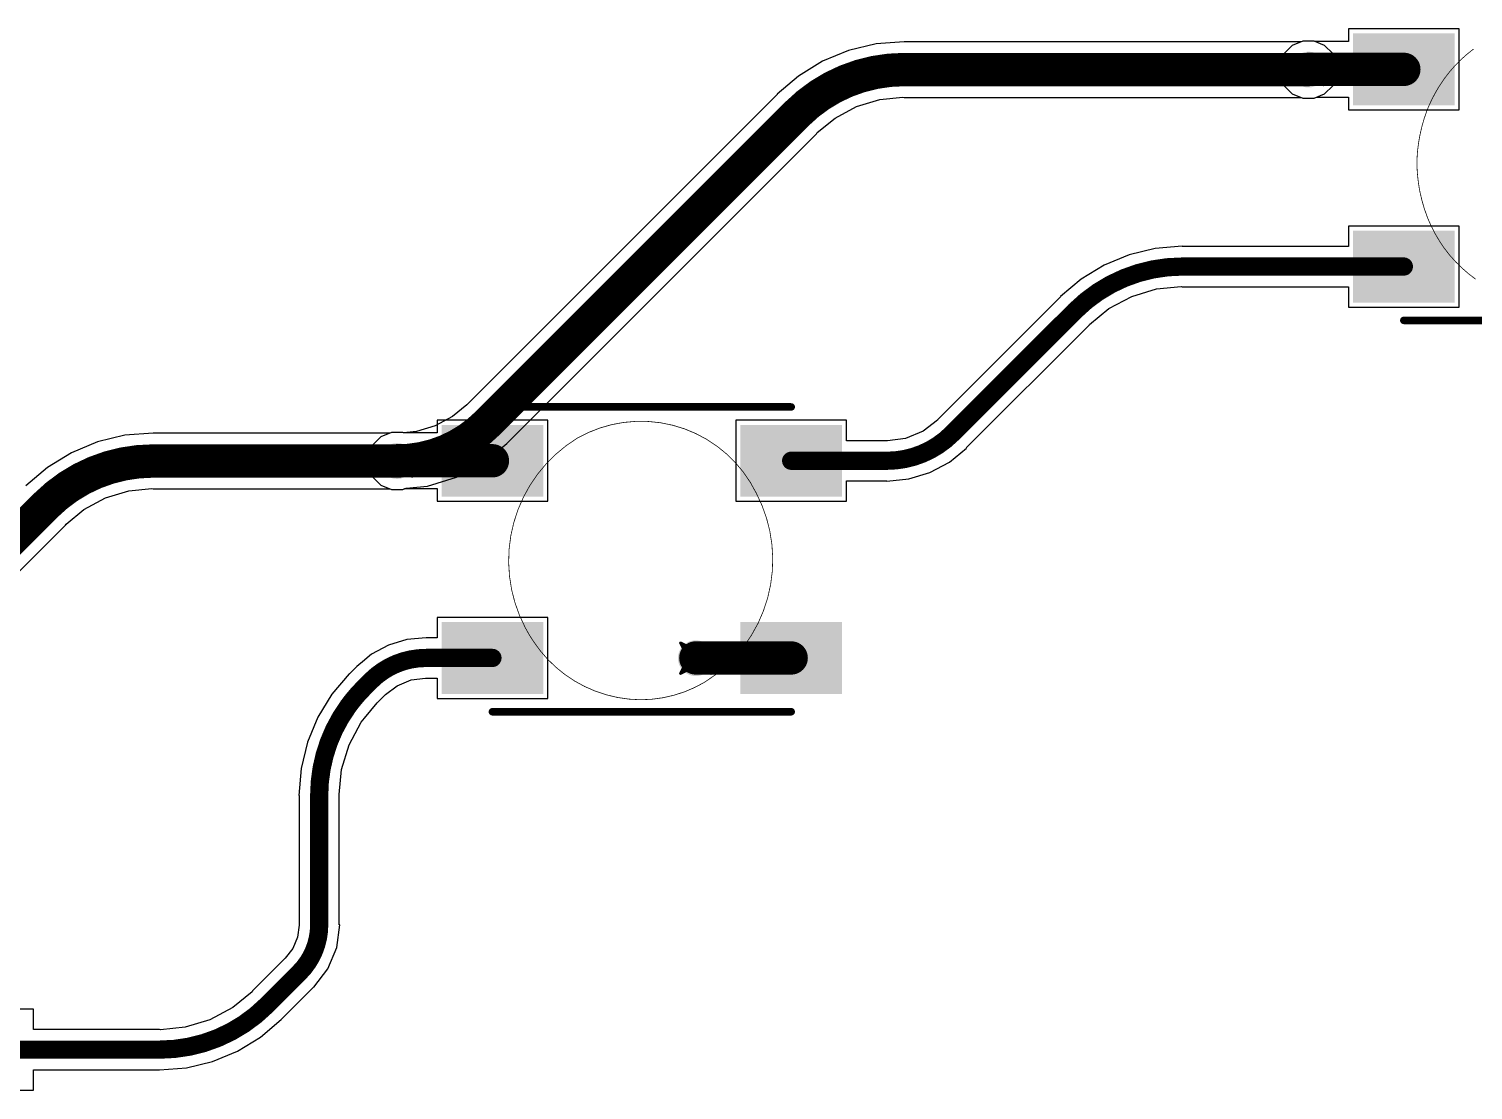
# Model space of a CAD drawing. Header units: inches. Extents: x -11 to 1110, y -7 to 455.
# Drawn here: x 632.5 to 656.67, y 255.44 to 273.2 of the extents above; entities that cross this region are included whole.
import ezdxf

# ---------------------------------------------------------------- set-up
doc = ezdxf.new("R2010")
doc.units = ezdxf.units.IN
for name, color, linetype in [('Bottom Layer', 5, 'Continuous'), ('Drill Drawing', 1, 'Continuous'), ('Mechanical 7', 56, 'Continuous'), ('Top Layer', 1, 'Continuous'), ('Top Overlay', 2, 'Continuous'), ('Top Paste', 8, 'Continuous'), ('Top Solder', 216, 'Continuous'), ('Via Holes', 16, 'Continuous')]:
    doc.layers.add(name, color=color, linetype=linetype)

msp = doc.modelspace()

# ---------------------------------------------------------------- hatches: boundary and pattern name
at = {"layer": 'Bottom Layer'}
h = msp.add_hatch(color=5, dxfattribs=at)
edge = h.paths.add_edge_path()
edge.add_arc((653.92, 272.517), 0.3, 0, 360)
h = msp.add_hatch(color=5, dxfattribs=at)
edge = h.paths.add_edge_path()
edge.add_arc((638.666, 265.965), 0.3, 0, 360)
h = msp.add_hatch(color=5, dxfattribs=at)
edge = h.paths.add_edge_path()
edge.add_arc((643.666, 262.665), 0.3, 0, 360)
at = {"layer": 'Top Layer'}
for points in [[(654.765, 273.02), (656.265, 273.02), (656.265, 272.02), (654.765, 272.02)], [(654.765, 269.72), (656.265, 269.72), (656.265, 268.72), (654.765, 268.72)], [(639.511, 266.469), (641.011, 266.469), (641.011, 265.469), (639.511, 265.469)], [(646.011, 265.469), (644.511, 265.469), (644.511, 266.469), (646.011, 266.469)], [(639.511, 263.169), (641.011, 263.169), (641.011, 262.169), (639.511, 262.169)], [(644.511, 263.169), (646.011, 263.169), (646.011, 262.169), (644.511, 262.169)]]:
    msp.add_hatch(color=1, dxfattribs=at).paths.add_polyline_path(points)
h = msp.add_hatch(color=1, dxfattribs=at)
edge = h.paths.add_edge_path()
edge.add_arc((653.92, 272.517), 0.3, 0, 360)
h = msp.add_hatch(color=1, dxfattribs=at)
edge = h.paths.add_edge_path()
edge.add_arc((638.666, 265.965), 0.3, 0, 360)
h = msp.add_hatch(color=1, dxfattribs=at)
edge = h.paths.add_edge_path()
edge.add_arc((643.666, 262.665), 0.3, 0, 360)
at = {"layer": 'Top Paste'}
for points in [[(654.765, 273.02), (656.265, 273.02), (656.265, 272.02), (654.765, 272.02)], [(654.765, 269.72), (656.265, 269.72), (656.265, 268.72), (654.765, 268.72)], [(639.511, 266.469), (641.011, 266.469), (641.011, 265.469), (639.511, 265.469)], [(646.011, 265.469), (644.511, 265.469), (644.511, 266.469), (646.011, 266.469)], [(639.511, 263.169), (641.011, 263.169), (641.011, 262.169), (639.511, 262.169)], [(644.511, 263.169), (646.011, 263.169), (646.011, 262.169), (644.511, 262.169)]]:
    msp.add_hatch(color=8, dxfattribs=at).paths.add_polyline_path(points)
at = {"layer": 'Top Solder'}
for points in [[(654.664, 273.122), (656.367, 273.122), (656.367, 271.918), (654.664, 271.918)], [(654.664, 269.822), (656.367, 269.822), (656.367, 268.618), (654.664, 268.618)], [(639.41, 266.57), (641.113, 266.57), (641.113, 265.367), (639.41, 265.367)], [(646.113, 265.367), (644.41, 265.367), (644.41, 266.57), (646.113, 266.57)], [(639.41, 263.27), (641.113, 263.27), (641.113, 262.067), (639.41, 262.067)], [(644.41, 263.27), (646.113, 263.27), (646.113, 262.067), (644.41, 262.067)]]:
    msp.add_hatch(color=216, dxfattribs=at).paths.add_polyline_path(points)
at = {"layer": 'Via Holes'}
h = msp.add_hatch(color=7, dxfattribs=at)
edge = h.paths.add_edge_path()
edge.add_arc((653.92, 272.517), 0.15, 0, 360)
h = msp.add_hatch(color=7, dxfattribs=at)
edge = h.paths.add_edge_path()
edge.add_arc((638.666, 265.965), 0.15, 0, 360)
h = msp.add_hatch(color=7, dxfattribs=at)
edge = h.paths.add_edge_path()
edge.add_arc((643.666, 262.665), 0.15, 0, 360)

# ---------------------------------------------------------------- linework, layer by layer
at = {"layer": 'Bottom Layer'}
for p, q in [((646.682, 272.946), (646.223, 272.836)), ((647.152, 272.983), (646.682, 272.946)), ((653.797, 272.983), (647.152, 272.983)), ((647.152, 272.983), (647.152, 272.983)), ((653.825, 272.994), (653.797, 272.983)), ((654.015, 272.994), (653.825, 272.994)), ((654.19, 272.922), (654.015, 272.994)), ((654.325, 272.787), (654.19, 272.922)), ((645.787, 272.655), (645.385, 272.409)), ((646.223, 272.836), (645.787, 272.655)), ((654.398, 272.612), (654.325, 272.787)), ((654.325, 272.246), (654.398, 272.422)), ((654.398, 272.422), (654.398, 272.612)), ((645.385, 272.409), (645.026, 272.103)), ((654.19, 272.112), (654.325, 272.246)), ((645.026, 272.102), (639.843, 266.919)), ((645.026, 272.103), (645.026, 272.102)), ((645.026, 272.102), (645.026, 272.102)), ((646.356, 271.898), (646.746, 272.017)), ((646.746, 272.017), (647.131, 272.055)), ((647.131, 272.055), (647.152, 272.051)), ((647.152, 272.051), (653.797, 272.051)), ((653.797, 272.051), (653.825, 272.039)), ((653.825, 272.039), (654.015, 272.039)), ((654.015, 272.039), (654.19, 272.112)), ((645.697, 271.461), (645.996, 271.706)), ((645.996, 271.706), (646.356, 271.898)), ((645.686, 271.443), (645.697, 271.461)), ((640.502, 266.26), (645.686, 271.443)), ((639.835, 266.907), (639.593, 266.709)), ((639.843, 266.919), (639.835, 266.907)), ((639.593, 266.709), (639.305, 266.554)), ((634.111, 266.395), (633.652, 266.285)), ((634.581, 266.432), (634.111, 266.395)), ((634.581, 266.431), (634.581, 266.432)), ((638.543, 266.431), (634.581, 266.431)), ((638.571, 266.443), (638.543, 266.431)), ((638.761, 266.443), (638.571, 266.443)), ((638.774, 266.438), (638.761, 266.443)), ((638.991, 266.459), (638.774, 266.438)), ((639.305, 266.554), (638.991, 266.459)), ((633.652, 266.285), (633.216, 266.104)), ((640.111, 265.934), (640.505, 266.257)), ((640.505, 266.257), (640.502, 266.26)), ((633.216, 266.104), (632.814, 265.858)), ((639.661, 265.694), (640.111, 265.934)), ((632.814, 265.858), (632.455, 265.551)), ((639.173, 265.546), (639.661, 265.694)), ((633.785, 265.347), (634.175, 265.465)), ((634.175, 265.465), (634.56, 265.503)), ((634.56, 265.503), (634.581, 265.499)), ((634.581, 265.499), (638.543, 265.499)), ((638.543, 265.499), (638.571, 265.488)), ((638.571, 265.488), (638.761, 265.488)), ((638.761, 265.488), (638.816, 265.51)), ((638.816, 265.51), (639.173, 265.546)), ((633.425, 265.155), (633.785, 265.347)), ((633.126, 264.91), (633.425, 265.155)), ((626.128, 257.905), (633.114, 264.892)), ((633.114, 264.892), (633.126, 264.91))]:
    msp.add_line(p, q, dxfattribs=at)
for points in [[(645.356, 271.773, 0.559, 0.559, -0.198912), (647.152, 272.517, 0.559, 0.559, 0)], [(647.152, 272.517, 0.559, 0.559, 0), (653.92, 272.517, 0.559, 0.559, 0)], [(640.173, 266.59, 0.559, 0.559, 0), (645.356, 271.773, 0.559, 0.559, 0)], [(640.173, 266.59, 0.559, 0.559, -0.198912), (638.666, 265.965, 0.559, 0.559, 0)], [(632.785, 265.221, 0.559, 0.559, -0.198912), (634.581, 265.965, 0.559, 0.559, 0)], [(634.581, 265.965, 0.559, 0.559, 0), (638.666, 265.965, 0.559, 0.559, 0)], [(625.798, 258.235, 0.559, 0.559, 0), (632.785, 265.221, 0.559, 0.559, 0)]]:
    msp.add_lwpolyline(points, format="xyseb", dxfattribs=at)
for points in [[(647.012, 272.517, 0.279, 0.279, 1), (647.292, 272.517, 0.279, 0.279, 1)], [(647.012, 272.517, 0.279, 0.279, 1), (647.292, 272.517, 0.279, 0.279, 1)], [(653.78, 272.517, 0.279, 0.279, 1), (654.059, 272.517, 0.279, 0.279, 1)], [(645.216, 271.773, 0.279, 0.279, 1), (645.496, 271.773, 0.279, 0.279, 1)], [(645.216, 271.773, 0.279, 0.279, 1), (645.496, 271.773, 0.279, 0.279, 1)], [(640.033, 266.59, 0.279, 0.279, 1), (640.312, 266.59, 0.279, 0.279, 1)], [(640.033, 266.59, 0.279, 0.279, 1), (640.312, 266.59, 0.279, 0.279, 1)], [(634.441, 265.965, 0.279, 0.279, 1), (634.721, 265.965, 0.279, 0.279, 1)], [(634.441, 265.965, 0.279, 0.279, 1), (634.721, 265.965, 0.279, 0.279, 1)], [(638.526, 265.965, 0.279, 0.279, 1), (638.805, 265.965, 0.279, 0.279, 1)], [(638.526, 265.965, 0.279, 0.279, 1), (638.805, 265.965, 0.279, 0.279, 1)], [(632.645, 265.221, 0.279, 0.279, 1), (632.924, 265.221, 0.279, 0.279, 1)], [(632.645, 265.221, 0.279, 0.279, 1), (632.924, 265.221, 0.279, 0.279, 1)]]:
    msp.add_lwpolyline(points, format="xyseb", close=True, dxfattribs=at)
at = {"layer": 'Drill Drawing'}
for points in [[(653.666, 272.771, 0.0508, 0.0508, 0), (653.92, 272.644, 0.0508, 0.0508, 0)], [(653.666, 272.771, 0.0508, 0.0508, 0), (653.793, 272.517, 0.0508, 0.0508, 0)], [(653.92, 272.644, 0.0508, 0.0508, 0), (654.174, 272.771, 0.0508, 0.0508, 0)], [(654.047, 272.517, 0.0508, 0.0508, 0), (654.174, 272.771, 0.0508, 0.0508, 0)], [(653.666, 272.263, 0.0508, 0.0508, 0), (653.793, 272.517, 0.0508, 0.0508, 0)], [(653.666, 272.263, 0.0508, 0.0508, 0), (653.92, 272.39, 0.0508, 0.0508, 0)], [(653.92, 272.39, 0.0508, 0.0508, 0), (654.174, 272.263, 0.0508, 0.0508, 0)], [(654.047, 272.517, 0.0508, 0.0508, 0), (654.174, 272.263, 0.0508, 0.0508, 0)], [(638.412, 266.219, 0.0508, 0.0508, 0), (638.666, 266.092, 0.0508, 0.0508, 0)], [(638.412, 266.219, 0.0508, 0.0508, 0), (638.539, 265.965, 0.0508, 0.0508, 0)], [(638.666, 266.092, 0.0508, 0.0508, 0), (638.92, 266.219, 0.0508, 0.0508, 0)], [(638.793, 265.965, 0.0508, 0.0508, 0), (638.92, 266.219, 0.0508, 0.0508, 0)], [(638.412, 265.711, 0.0508, 0.0508, 0), (638.539, 265.965, 0.0508, 0.0508, 0)], [(638.793, 265.965, 0.0508, 0.0508, 0), (638.92, 265.711, 0.0508, 0.0508, 0)], [(638.412, 265.711, 0.0508, 0.0508, 0), (638.666, 265.838, 0.0508, 0.0508, 0)], [(638.666, 265.838, 0.0508, 0.0508, 0), (638.92, 265.711, 0.0508, 0.0508, 0)], [(643.412, 262.919, 0.0508, 0.0508, 0), (643.666, 262.792, 0.0508, 0.0508, 0)], [(643.412, 262.919, 0.0508, 0.0508, 0), (643.539, 262.665, 0.0508, 0.0508, 0)], [(643.666, 262.792, 0.0508, 0.0508, 0), (643.92, 262.919, 0.0508, 0.0508, 0)], [(643.793, 262.665, 0.0508, 0.0508, 0), (643.92, 262.919, 0.0508, 0.0508, 0)], [(643.412, 262.411, 0.0508, 0.0508, 0), (643.539, 262.665, 0.0508, 0.0508, 0)], [(643.412, 262.411, 0.0508, 0.0508, 0), (643.666, 262.538, 0.0508, 0.0508, 0)], [(643.666, 262.538, 0.0508, 0.0508, 0), (643.92, 262.411, 0.0508, 0.0508, 0)], [(643.793, 262.665, 0.0508, 0.0508, 0), (643.92, 262.411, 0.0508, 0.0508, 0)]]:
    msp.add_lwpolyline(points, format="xyseb", dxfattribs=at)
for points in [[(653.653, 272.771, 0.0254, 0.0254, 1), (653.678, 272.771, 0.0254, 0.0254, 1)], [(653.653, 272.771, 0.0254, 0.0254, 1), (653.678, 272.771, 0.0254, 0.0254, 1)], [(653.907, 272.644, 0.0254, 0.0254, 1), (653.932, 272.644, 0.0254, 0.0254, 1)], [(653.907, 272.644, 0.0254, 0.0254, 1), (653.932, 272.644, 0.0254, 0.0254, 1)], [(654.161, 272.771, 0.0254, 0.0254, 1), (654.186, 272.771, 0.0254, 0.0254, 1)], [(654.161, 272.771, 0.0254, 0.0254, 1), (654.186, 272.771, 0.0254, 0.0254, 1)], [(653.78, 272.517, 0.0254, 0.0254, 1), (653.805, 272.517, 0.0254, 0.0254, 1)], [(653.78, 272.517, 0.0254, 0.0254, 1), (653.805, 272.517, 0.0254, 0.0254, 1)], [(653.907, 272.39, 0.0254, 0.0254, 1), (653.932, 272.39, 0.0254, 0.0254, 1)], [(653.907, 272.39, 0.0254, 0.0254, 1), (653.932, 272.39, 0.0254, 0.0254, 1)], [(654.034, 272.517, 0.0254, 0.0254, 1), (654.059, 272.517, 0.0254, 0.0254, 1)], [(654.034, 272.517, 0.0254, 0.0254, 1), (654.059, 272.517, 0.0254, 0.0254, 1)], [(653.653, 272.263, 0.0254, 0.0254, 1), (653.678, 272.263, 0.0254, 0.0254, 1)], [(653.653, 272.263, 0.0254, 0.0254, 1), (653.678, 272.263, 0.0254, 0.0254, 1)], [(654.161, 272.263, 0.0254, 0.0254, 1), (654.186, 272.263, 0.0254, 0.0254, 1)], [(654.161, 272.263, 0.0254, 0.0254, 1), (654.186, 272.263, 0.0254, 0.0254, 1)], [(638.399, 266.219, 0.0254, 0.0254, 1), (638.424, 266.219, 0.0254, 0.0254, 1)], [(638.399, 266.219, 0.0254, 0.0254, 1), (638.424, 266.219, 0.0254, 0.0254, 1)], [(638.907, 266.219, 0.0254, 0.0254, 1), (638.932, 266.219, 0.0254, 0.0254, 1)], [(638.907, 266.219, 0.0254, 0.0254, 1), (638.932, 266.219, 0.0254, 0.0254, 1)], [(638.526, 265.965, 0.0254, 0.0254, 1), (638.551, 265.965, 0.0254, 0.0254, 1)], [(638.526, 265.965, 0.0254, 0.0254, 1), (638.551, 265.965, 0.0254, 0.0254, 1)], [(638.653, 266.092, 0.0254, 0.0254, 1), (638.678, 266.092, 0.0254, 0.0254, 1)], [(638.653, 266.092, 0.0254, 0.0254, 1), (638.678, 266.092, 0.0254, 0.0254, 1)], [(638.78, 265.965, 0.0254, 0.0254, 1), (638.805, 265.965, 0.0254, 0.0254, 1)], [(638.78, 265.965, 0.0254, 0.0254, 1), (638.805, 265.965, 0.0254, 0.0254, 1)], [(638.399, 265.711, 0.0254, 0.0254, 1), (638.424, 265.711, 0.0254, 0.0254, 1)], [(638.399, 265.711, 0.0254, 0.0254, 1), (638.424, 265.711, 0.0254, 0.0254, 1)], [(638.653, 265.838, 0.0254, 0.0254, 1), (638.678, 265.838, 0.0254, 0.0254, 1)], [(638.653, 265.838, 0.0254, 0.0254, 1), (638.678, 265.838, 0.0254, 0.0254, 1)], [(638.907, 265.711, 0.0254, 0.0254, 1), (638.932, 265.711, 0.0254, 0.0254, 1)], [(638.907, 265.711, 0.0254, 0.0254, 1), (638.932, 265.711, 0.0254, 0.0254, 1)], [(643.399, 262.919, 0.0254, 0.0254, 1), (643.424, 262.919, 0.0254, 0.0254, 1)], [(643.399, 262.919, 0.0254, 0.0254, 1), (643.424, 262.919, 0.0254, 0.0254, 1)], [(643.653, 262.792, 0.0254, 0.0254, 1), (643.678, 262.792, 0.0254, 0.0254, 1)], [(643.653, 262.792, 0.0254, 0.0254, 1), (643.678, 262.792, 0.0254, 0.0254, 1)], [(643.907, 262.919, 0.0254, 0.0254, 1), (643.932, 262.919, 0.0254, 0.0254, 1)], [(643.907, 262.919, 0.0254, 0.0254, 1), (643.932, 262.919, 0.0254, 0.0254, 1)], [(643.526, 262.665, 0.0254, 0.0254, 1), (643.551, 262.665, 0.0254, 0.0254, 1)], [(643.526, 262.665, 0.0254, 0.0254, 1), (643.551, 262.665, 0.0254, 0.0254, 1)], [(643.653, 262.538, 0.0254, 0.0254, 1), (643.678, 262.538, 0.0254, 0.0254, 1)], [(643.653, 262.538, 0.0254, 0.0254, 1), (643.678, 262.538, 0.0254, 0.0254, 1)], [(643.78, 262.665, 0.0254, 0.0254, 1), (643.805, 262.665, 0.0254, 0.0254, 1)], [(643.78, 262.665, 0.0254, 0.0254, 1), (643.805, 262.665, 0.0254, 0.0254, 1)], [(643.399, 262.411, 0.0254, 0.0254, 1), (643.424, 262.411, 0.0254, 0.0254, 1)], [(643.399, 262.411, 0.0254, 0.0254, 1), (643.424, 262.411, 0.0254, 0.0254, 1)], [(643.907, 262.411, 0.0254, 0.0254, 1), (643.932, 262.411, 0.0254, 0.0254, 1)], [(643.907, 262.411, 0.0254, 0.0254, 1), (643.932, 262.411, 0.0254, 0.0254, 1)]]:
    msp.add_lwpolyline(points, format="xyseb", close=True, dxfattribs=at)
at = {"layer": 'Mechanical 7'}
for points in [[(656.383, 272.595, 0.0127, 0.0127, -0.043849), (656.682, 272.86, 0.0127, 0.0127, 0)], [(656.109, 272.239, 0.0127, 0.0127, -0.051079), (656.383, 272.595, 0.0127, 0.0127, 0)], [(655.999, 272.045, 0.0127, 0.0127, -0.019183), (656.086, 272.202, 0.0127, 0.0127, 0)], [(656.086, 272.202, 0.0127, 0.0127, -0.005109), (656.109, 272.239, 0.0127, 0.0127, 0)], [(655.905, 271.838, 0.0127, 0.0127, -0.021225), (655.999, 272.045, 0.0127, 0.0127, 0)], [(655.781, 271.402, 0.0127, 0.0127, -0.04438), (655.905, 271.838, 0.0127, 0.0127, 0)], [(655.743, 271.13, 0.0127, 0.0127, -0.013449), (655.759, 271.266, 0.0127, 0.0127, 0)], [(655.759, 271.266, 0.0127, 0.0127, -0.011596), (655.781, 271.402, 0.0127, 0.0127, 0)], [(655.735, 270.947, 0.0127, 0.0127, -0.020931), (655.743, 271.13, 0.0127, 0.0127, 0)], [(655.74, 270.81, 0.0127, 0.0127, -0.016001), (655.735, 270.947, 0.0127, 0.0127, 0)], [(655.748, 270.718, 0.0127, 0.0127, -0.009493), (655.74, 270.81, 0.0127, 0.0127, 0)], [(655.759, 270.627, 0.0127, 0.0127, -0.008553), (655.748, 270.718, 0.0127, 0.0127, 0)], [(655.781, 270.489, 0.0127, 0.0127, -0.011093), (655.759, 270.627, 0.0127, 0.0127, 0)], [(655.905, 270.055, 0.0127, 0.0127, -0.043189), (655.781, 270.489, 0.0127, 0.0127, 0)], [(655.959, 269.93, 0.0127, 0.0127, -0.01145), (655.905, 270.055, 0.0127, 0.0127, 0)], [(656.019, 269.808, 0.0127, 0.0127, -0.013144), (655.959, 269.93, 0.0127, 0.0127, 0)], [(656.109, 269.652, 0.0127, 0.0127, -0.020677), (656.019, 269.808, 0.0127, 0.0127, 0)], [(656.383, 269.299, 0.0127, 0.0127, -0.05459), (656.109, 269.652, 0.0127, 0.0127, 0)], [(656.718, 269.008, 0.0127, 0.0127, -0.048593), (656.383, 269.299, 0.0127, 0.0127, 0)], [(641.679, 266.346, 0.0127, 0.0127, -0.433208), (644.677, 265.428, 0.0127, 0.0127, 0)], [(640.81, 263.178, 0.0127, 0.0127, -0.395192), (641.679, 266.346, 0.0127, 0.0127, 0)], [(644.677, 265.428, 0.0127, 0.0127, -0.394563), (643.808, 262.26, 0.0127, 0.0127, 0)], [(640.941, 262.957, 0.0127, 0.0127, -0.026844), (640.81, 263.178, 0.0127, 0.0127, 0)], [(642.744, 261.969, 0.0127, 0.0127, -0.25158), (640.941, 262.957, 0.0127, 0.0127, 0)], [(643.808, 262.26, 0.0127, 0.0127, -0.133175), (642.744, 261.969, 0.0127, 0.0127, 0)]]:
    msp.add_lwpolyline(points, format="xyseb", dxfattribs=at)
for points in [[(656.38, 272.595, 0.00635, 0.00635, 1), (656.387, 272.595, 0.00635, 0.00635, 1)], [(656.38, 272.595, 0.00635, 0.00635, 1), (656.387, 272.595, 0.00635, 0.00635, 1)], [(656.083, 272.202, 0.00635, 0.00635, 1), (656.089, 272.202, 0.00635, 0.00635, 1)], [(656.083, 272.202, 0.00635, 0.00635, 1), (656.089, 272.202, 0.00635, 0.00635, 1)], [(656.106, 272.239, 0.00635, 0.00635, 1), (656.113, 272.239, 0.00635, 0.00635, 1)], [(656.106, 272.239, 0.00635, 0.00635, 1), (656.113, 272.239, 0.00635, 0.00635, 1)], [(655.996, 272.045, 0.00635, 0.00635, 1), (656.002, 272.045, 0.00635, 0.00635, 1)], [(655.996, 272.045, 0.00635, 0.00635, 1), (656.002, 272.045, 0.00635, 0.00635, 1)], [(655.902, 271.838, 0.00635, 0.00635, 1), (655.909, 271.838, 0.00635, 0.00635, 1)], [(655.902, 271.838, 0.00635, 0.00635, 1), (655.909, 271.838, 0.00635, 0.00635, 1)], [(655.755, 271.266, 0.00635, 0.00635, 1), (655.762, 271.266, 0.00635, 0.00635, 1)], [(655.755, 271.266, 0.00635, 0.00635, 1), (655.762, 271.266, 0.00635, 0.00635, 1)], [(655.777, 271.402, 0.00635, 0.00635, 1), (655.784, 271.402, 0.00635, 0.00635, 1)], [(655.777, 271.402, 0.00635, 0.00635, 1), (655.784, 271.402, 0.00635, 0.00635, 1)], [(655.74, 271.13, 0.00635, 0.00635, 1), (655.746, 271.13, 0.00635, 0.00635, 1)], [(655.74, 271.13, 0.00635, 0.00635, 1), (655.746, 271.13, 0.00635, 0.00635, 1)], [(655.732, 270.947, 0.00635, 0.00635, 1), (655.739, 270.947, 0.00635, 0.00635, 1)], [(655.732, 270.947, 0.00635, 0.00635, 1), (655.739, 270.947, 0.00635, 0.00635, 1)], [(655.737, 270.81, 0.00635, 0.00635, 1), (655.743, 270.81, 0.00635, 0.00635, 1)], [(655.737, 270.81, 0.00635, 0.00635, 1), (655.743, 270.81, 0.00635, 0.00635, 1)], [(655.744, 270.718, 0.00635, 0.00635, 1), (655.751, 270.718, 0.00635, 0.00635, 1)], [(655.744, 270.718, 0.00635, 0.00635, 1), (655.751, 270.718, 0.00635, 0.00635, 1)], [(655.755, 270.627, 0.00635, 0.00635, 1), (655.762, 270.627, 0.00635, 0.00635, 1)], [(655.755, 270.627, 0.00635, 0.00635, 1), (655.762, 270.627, 0.00635, 0.00635, 1)], [(655.777, 270.489, 0.00635, 0.00635, 1), (655.784, 270.489, 0.00635, 0.00635, 1)], [(655.777, 270.489, 0.00635, 0.00635, 1), (655.784, 270.489, 0.00635, 0.00635, 1)], [(655.902, 270.055, 0.00635, 0.00635, 1), (655.909, 270.055, 0.00635, 0.00635, 1)], [(655.902, 270.055, 0.00635, 0.00635, 1), (655.909, 270.055, 0.00635, 0.00635, 1)], [(655.956, 269.93, 0.00635, 0.00635, 1), (655.963, 269.93, 0.00635, 0.00635, 1)], [(655.956, 269.93, 0.00635, 0.00635, 1), (655.963, 269.93, 0.00635, 0.00635, 1)], [(656.016, 269.808, 0.00635, 0.00635, 1), (656.023, 269.808, 0.00635, 0.00635, 1)], [(656.016, 269.808, 0.00635, 0.00635, 1), (656.023, 269.808, 0.00635, 0.00635, 1)], [(656.106, 269.652, 0.00635, 0.00635, 1), (656.113, 269.652, 0.00635, 0.00635, 1)], [(656.106, 269.652, 0.00635, 0.00635, 1), (656.113, 269.652, 0.00635, 0.00635, 1)], [(656.38, 269.299, 0.00635, 0.00635, 1), (656.387, 269.299, 0.00635, 0.00635, 1)], [(656.38, 269.299, 0.00635, 0.00635, 1), (656.387, 269.299, 0.00635, 0.00635, 1)], [(641.676, 266.346, 0.00635, 0.00635, 1), (641.683, 266.346, 0.00635, 0.00635, 1)], [(641.676, 266.346, 0.00635, 0.00635, 1), (641.683, 266.346, 0.00635, 0.00635, 1)], [(644.674, 265.428, 0.00635, 0.00635, 1), (644.68, 265.428, 0.00635, 0.00635, 1)], [(644.674, 265.428, 0.00635, 0.00635, 1), (644.68, 265.428, 0.00635, 0.00635, 1)], [(640.807, 263.178, 0.00635, 0.00635, 1), (640.813, 263.178, 0.00635, 0.00635, 1)], [(640.807, 263.178, 0.00635, 0.00635, 1), (640.813, 263.178, 0.00635, 0.00635, 1)], [(640.938, 262.957, 0.00635, 0.00635, 1), (640.944, 262.957, 0.00635, 0.00635, 1)], [(640.938, 262.957, 0.00635, 0.00635, 1), (640.944, 262.957, 0.00635, 0.00635, 1)], [(643.805, 262.26, 0.00635, 0.00635, 1), (643.812, 262.26, 0.00635, 0.00635, 1)], [(643.805, 262.26, 0.00635, 0.00635, 1), (643.812, 262.26, 0.00635, 0.00635, 1)], [(642.74, 261.969, 0.00635, 0.00635, 1), (642.747, 261.969, 0.00635, 0.00635, 1)], [(642.74, 261.969, 0.00635, 0.00635, 1), (642.747, 261.969, 0.00635, 0.00635, 1)]]:
    msp.add_lwpolyline(points, format="xyseb", close=True, dxfattribs=at)
at = {"layer": 'Top Layer'}
for p, q in [((656.443, 273.198), (654.588, 273.198)), ((654.588, 273.198), (654.588, 272.986)), ((656.443, 271.842), (656.443, 273.198)), ((653.649, 272.922), (653.515, 272.787)), ((653.825, 272.994), (653.649, 272.922)), ((654.015, 272.994), (653.825, 272.994)), ((654.035, 272.986), (654.015, 272.994)), ((654.588, 272.986), (654.035, 272.986)), ((653.515, 272.787), (653.442, 272.612)), ((653.442, 272.612), (653.442, 272.422)), ((653.442, 272.422), (653.515, 272.246)), ((653.515, 272.246), (653.649, 272.112)), ((653.649, 272.112), (653.825, 272.039)), ((653.825, 272.039), (654.015, 272.039)), ((654.015, 272.039), (654.051, 272.054)), ((654.051, 272.054), (654.588, 272.054)), ((654.588, 272.054), (654.588, 271.842)), ((654.588, 271.842), (656.443, 271.842)), ((656.443, 269.898), (654.588, 269.898)), ((654.588, 269.898), (654.588, 269.557)), ((656.443, 268.542), (656.443, 269.898)), ((651.355, 269.524), (650.916, 269.418)), ((651.806, 269.559), (651.355, 269.524)), ((651.806, 269.557), (651.806, 269.559)), ((654.588, 269.557), (651.806, 269.557)), ((650.916, 269.418), (650.498, 269.245)), ((650.498, 269.245), (650.113, 269.009)), ((650.113, 269.009), (649.77, 268.716)), ((650.961, 268.72), (651.375, 268.845)), ((651.375, 268.845), (651.791, 268.886)), ((651.791, 268.886), (651.806, 268.883)), ((651.806, 268.883), (654.588, 268.883)), ((654.588, 268.883), (654.588, 268.542)), ((649.771, 268.714), (647.716, 266.659)), ((649.77, 268.716), (649.771, 268.714)), ((650.579, 268.516), (650.961, 268.72)), ((650.256, 268.251), (650.579, 268.516)), ((654.588, 268.542), (656.443, 268.542)), ((648.192, 266.183), (650.248, 268.238)), ((650.248, 268.238), (650.256, 268.251)), ((641.189, 266.647), (639.334, 266.647)), ((639.334, 266.647), (639.334, 266.435)), ((641.189, 265.291), (641.189, 266.647)), ((646.189, 266.647), (644.334, 266.647)), ((644.334, 266.647), (644.334, 265.291)), ((646.189, 266.305), (646.189, 266.647)), ((647.709, 266.648), (647.468, 266.463)), ((647.716, 266.659), (647.709, 266.648)), ((638.395, 266.37), (638.261, 266.236)), ((638.571, 266.443), (638.395, 266.37)), ((638.761, 266.443), (638.571, 266.443)), ((638.781, 266.435), (638.761, 266.443)), ((639.334, 266.435), (638.781, 266.435)), ((647.468, 266.463), (647.176, 266.343)), ((638.261, 266.236), (638.188, 266.06)), ((646.863, 266.305), (646.189, 266.305)), ((646.876, 266.303), (646.863, 266.305)), ((647.176, 266.343), (646.876, 266.303)), ((647.909, 265.947), (648.194, 266.181)), ((648.194, 266.181), (648.192, 266.183)), ((638.188, 266.06), (638.188, 265.87)), ((647.583, 265.773), (647.909, 265.947)), ((638.188, 265.87), (638.261, 265.695)), ((638.261, 265.695), (638.395, 265.56)), ((646.863, 265.629), (647.23, 265.666)), ((647.23, 265.666), (647.583, 265.773)), ((638.395, 265.56), (638.571, 265.488)), ((638.571, 265.488), (638.761, 265.488)), ((638.761, 265.488), (638.797, 265.503)), ((638.797, 265.503), (639.334, 265.503)), ((639.334, 265.503), (639.334, 265.291)), ((646.189, 265.291), (646.189, 265.632)), ((646.189, 265.632), (646.863, 265.632)), ((646.863, 265.632), (646.863, 265.629)), ((639.334, 265.291), (641.189, 265.291)), ((644.334, 265.291), (646.189, 265.291)), ((641.189, 263.347), (639.334, 263.347)), ((639.334, 263.347), (639.334, 263.005)), ((641.189, 261.991), (641.189, 263.347)), ((639.15, 263.007), (638.83, 262.975)), ((639.15, 263.005), (639.15, 263.007)), ((639.334, 263.005), (639.15, 263.005)), ((638.522, 262.882), (638.239, 262.73)), ((638.83, 262.975), (638.522, 262.882)), ((637.991, 262.525), (637.868, 262.402)), ((638.023, 262.553), (637.99, 262.527)), ((637.99, 262.527), (637.99, 262.526)), ((637.99, 262.526), (637.991, 262.525)), ((638.085, 262.605), (638.023, 262.553)), ((638.239, 262.73), (638.085, 262.605)), ((638.085, 262.605), (638.085, 262.605)), ((637.866, 262.404), (637.573, 262.061)), ((637.868, 262.402), (637.866, 262.404)), ((638.666, 262.204), (638.899, 262.301)), ((638.899, 262.301), (639.144, 262.333)), ((639.144, 262.333), (639.15, 262.332)), ((639.15, 262.332), (639.334, 262.332)), ((639.334, 262.332), (639.334, 261.991)), ((637.573, 262.061), (637.337, 261.675)), ((638.344, 261.926), (638.467, 262.049)), ((638.467, 262.049), (638.471, 262.055)), ((638.467, 262.049), (638.467, 262.049)), ((638.467, 262.049), (638.467, 262.049)), ((638.471, 262.055), (638.666, 262.204)), ((638.122, 261.663), (638.332, 261.918)), ((638.332, 261.918), (638.344, 261.926)), ((639.334, 261.991), (641.189, 261.991)), ((637.337, 261.675), (637.164, 261.258)), ((637.863, 261.213), (638.067, 261.595)), ((638.067, 261.595), (638.122, 261.663)), ((637.164, 261.258), (637.059, 260.819)), ((637.737, 260.799), (637.863, 261.213)), ((637.059, 260.819), (637.023, 260.368)), ((637.696, 260.383), (637.737, 260.799)), ((637.023, 260.368), (637.026, 260.368)), ((637.026, 260.368), (637.026, 258.201)), ((637.699, 260.368), (637.696, 260.383)), ((637.699, 258.201), (637.699, 260.368)), ((637.026, 258.199), (636.999, 257.996)), ((637.026, 258.201), (637.026, 258.199)), ((637.655, 257.82), (637.705, 258.201)), ((637.705, 258.201), (637.699, 258.201)), ((636.999, 257.996), (636.92, 257.805)), ((636.92, 257.805), (636.795, 257.643)), ((637.508, 257.466), (637.655, 257.82)), ((636.794, 257.642), (636.248, 257.095)), ((636.795, 257.643), (636.794, 257.642)), ((637.274, 257.161), (637.508, 257.466)), ((636.239, 257.083), (635.916, 256.818)), ((636.248, 257.095), (636.239, 257.083)), ((636.724, 256.619), (637.27, 257.166)), ((637.27, 257.166), (637.274, 257.161)), ((632.578, 256.791), (630.722, 256.791)), ((632.578, 256.45), (632.578, 256.791)), ((635.916, 256.818), (635.534, 256.614)), ((635.12, 256.488), (634.704, 256.447)), ((635.534, 256.614), (635.12, 256.488)), ((636.382, 256.324), (636.725, 256.617)), ((636.725, 256.617), (636.724, 256.619)), ((634.69, 256.45), (632.578, 256.45)), ((634.704, 256.447), (634.69, 256.45)), ((635.997, 256.088), (636.382, 256.324)), ((635.579, 255.915), (635.997, 256.088)), ((632.578, 255.435), (632.578, 255.777)), ((632.578, 255.777), (634.69, 255.777)), ((634.69, 255.774), (635.14, 255.81)), ((634.69, 255.777), (634.69, 255.774)), ((635.14, 255.81), (635.579, 255.915)), ((630.722, 255.435), (632.578, 255.435))]:
    msp.add_line(p, q, dxfattribs=at)
for points in [[(653.92, 272.52, 0.559, 0.559, 0), (655.515, 272.52, 0.559, 0.559, 0)], [(650.01, 268.476, 0.305, 0.305, -0.198912), (651.806, 269.22, 0.305, 0.305, 0)], [(651.806, 269.22, 0.305, 0.305, 0), (655.515, 269.22, 0.305, 0.305, 0)], [(647.954, 266.421, 0.305, 0.305, 0), (650.01, 268.476, 0.305, 0.305, 0)], [(647.954, 266.421, 0.305, 0.305, -0.198912), (646.863, 265.969, 0.305, 0.305, 0)], [(638.666, 265.969, 0.559, 0.559, 0), (640.261, 265.969, 0.559, 0.559, 0)], [(645.261, 265.969, 0.305, 0.305, 0), (646.863, 265.969, 0.305, 0.305, 0)], [(638.229, 262.288, 0.305, 0.305, -0.198861), (639.15, 262.669, 0.305, 0.305, 0)], [(639.15, 262.669, 0.305, 0.305, 0), (640.261, 262.669, 0.305, 0.305, 0)], [(643.666, 262.669, 0.559, 0.559, 0), (645.261, 262.669, 0.559, 0.559, 0)], [(637.848, 261.862, 0.305, 0.305, -0.039206), (638.106, 262.164, 0.305, 0.305, 0)], [(638.106, 262.164, 0.305, 0.305, 0), (638.229, 262.287, 0.305, 0.305, 0)], [(638.229, 262.287, 0.305, 0.305, -0.000049), (638.229, 262.288, 0.305, 0.305, 0)], [(637.362, 260.368, 0.305, 0.305, -0.158471), (637.848, 261.862, 0.305, 0.305, 0)], [(637.362, 258.201, 0.305, 0.305, 0), (637.362, 260.368, 0.305, 0.305, 0)], [(637.362, 258.201, 0.305, 0.305, -0.198912), (637.032, 257.404, 0.305, 0.305, 0)], [(636.486, 256.857, 0.305, 0.305, 0), (637.032, 257.404, 0.305, 0.305, 0)], [(636.486, 256.857, 0.305, 0.305, -0.198912), (634.69, 256.113, 0.305, 0.305, 0)], [(631.65, 256.113, 0.305, 0.305, 0), (634.69, 256.113, 0.305, 0.305, 0)]]:
    msp.add_lwpolyline(points, format="xyseb", dxfattribs=at)
for points in [[(653.78, 272.52, 0.279, 0.279, 1), (654.059, 272.52, 0.279, 0.279, 1)], [(655.376, 272.52, 0.279, 0.279, 1), (655.655, 272.52, 0.279, 0.279, 1)], [(651.729, 269.22, 0.152, 0.152, 1), (651.882, 269.22, 0.152, 0.152, 1)], [(651.729, 269.22, 0.152, 0.152, 1), (651.882, 269.22, 0.152, 0.152, 1)], [(655.439, 269.22, 0.152, 0.152, 1), (655.592, 269.22, 0.152, 0.152, 1)], [(649.933, 268.476, 0.152, 0.152, 1), (650.086, 268.476, 0.152, 0.152, 1)], [(649.933, 268.476, 0.152, 0.152, 1), (650.086, 268.476, 0.152, 0.152, 1)], [(647.878, 266.421, 0.152, 0.152, 1), (648.03, 266.421, 0.152, 0.152, 1)], [(647.878, 266.421, 0.152, 0.152, 1), (648.03, 266.421, 0.152, 0.152, 1)], [(638.526, 265.969, 0.279, 0.279, 1), (638.805, 265.969, 0.279, 0.279, 1)], [(640.122, 265.969, 0.279, 0.279, 1), (640.401, 265.969, 0.279, 0.279, 1)], [(645.185, 265.969, 0.152, 0.152, 1), (645.338, 265.969, 0.152, 0.152, 1)], [(646.787, 265.969, 0.152, 0.152, 1), (646.939, 265.969, 0.152, 0.152, 1)], [(646.787, 265.969, 0.152, 0.152, 1), (646.939, 265.969, 0.152, 0.152, 1)], [(639.074, 262.669, 0.152, 0.152, 1), (639.226, 262.669, 0.152, 0.152, 1)], [(639.074, 262.669, 0.152, 0.152, 1), (639.226, 262.669, 0.152, 0.152, 1)], [(640.185, 262.669, 0.152, 0.152, 1), (640.338, 262.669, 0.152, 0.152, 1)], [(643.526, 262.669, 0.279, 0.279, 1), (643.805, 262.669, 0.279, 0.279, 1)], [(645.122, 262.669, 0.279, 0.279, 1), (645.401, 262.669, 0.279, 0.279, 1)], [(638.03, 262.164, 0.152, 0.152, 1), (638.182, 262.164, 0.152, 0.152, 1)], [(638.03, 262.164, 0.152, 0.152, 1), (638.182, 262.164, 0.152, 0.152, 1)], [(638.153, 262.287, 0.152, 0.152, 1), (638.305, 262.287, 0.152, 0.152, 1)], [(638.153, 262.287, 0.152, 0.152, 1), (638.305, 262.287, 0.152, 0.152, 1)], [(638.153, 262.288, 0.152, 0.152, 1), (638.306, 262.288, 0.152, 0.152, 1)], [(638.153, 262.288, 0.152, 0.152, 1), (638.306, 262.288, 0.152, 0.152, 1)], [(637.772, 261.862, 0.152, 0.152, 1), (637.924, 261.862, 0.152, 0.152, 1)], [(637.772, 261.862, 0.152, 0.152, 1), (637.924, 261.862, 0.152, 0.152, 1)], [(637.286, 260.368, 0.152, 0.152, 1), (637.438, 260.368, 0.152, 0.152, 1)], [(637.286, 260.368, 0.152, 0.152, 1), (637.438, 260.368, 0.152, 0.152, 1)], [(637.286, 258.201, 0.152, 0.152, 1), (637.438, 258.201, 0.152, 0.152, 1)], [(637.286, 258.201, 0.152, 0.152, 1), (637.438, 258.201, 0.152, 0.152, 1)], [(636.956, 257.404, 0.152, 0.152, 1), (637.108, 257.404, 0.152, 0.152, 1)], [(636.956, 257.404, 0.152, 0.152, 1), (637.108, 257.404, 0.152, 0.152, 1)], [(636.409, 256.857, 0.152, 0.152, 1), (636.562, 256.857, 0.152, 0.152, 1)], [(636.409, 256.857, 0.152, 0.152, 1), (636.562, 256.857, 0.152, 0.152, 1)], [(634.613, 256.113, 0.152, 0.152, 1), (634.766, 256.113, 0.152, 0.152, 1)], [(634.613, 256.113, 0.152, 0.152, 1), (634.766, 256.113, 0.152, 0.152, 1)]]:
    msp.add_lwpolyline(points, format="xyseb", close=True, dxfattribs=at)
at = {"layer": 'Top Overlay'}
for points in [[(654.459, 272.419, 0.254, 0.254, 0), (654.459, 272.673, 0.254, 0.254, 0)], [(654.459, 272.673, 0.254, 0.254, 0), (654.586, 272.546, 0.254, 0.254, 0)], [(654.459, 272.419, 0.254, 0.254, 0), (654.586, 272.546, 0.254, 0.254, 0)], [(655.515, 268.319, 0.127, 0.127, 0), (660.515, 268.319, 0.127, 0.127, 0)], [(640.261, 266.87, 0.127, 0.127, 0), (645.261, 266.87, 0.127, 0.127, 0)], [(639.205, 265.868, 0.254, 0.254, 0), (639.205, 266.122, 0.254, 0.254, 0)], [(639.205, 266.122, 0.254, 0.254, 0), (639.332, 265.995, 0.254, 0.254, 0)], [(639.205, 265.868, 0.254, 0.254, 0), (639.332, 265.995, 0.254, 0.254, 0)], [(640.261, 261.768, 0.127, 0.127, 0), (645.261, 261.768, 0.127, 0.127, 0)]]:
    msp.add_lwpolyline(points, format="xyseb", dxfattribs=at)
for points in [[(654.396, 272.673, 0.127, 0.127, 1), (654.523, 272.673, 0.127, 0.127, 1)], [(654.396, 272.673, 0.127, 0.127, 1), (654.523, 272.673, 0.127, 0.127, 1)], [(654.523, 272.546, 0.127, 0.127, 1), (654.65, 272.546, 0.127, 0.127, 1)], [(654.523, 272.546, 0.127, 0.127, 1), (654.65, 272.546, 0.127, 0.127, 1)], [(654.396, 272.419, 0.127, 0.127, 1), (654.523, 272.419, 0.127, 0.127, 1)], [(654.396, 272.419, 0.127, 0.127, 1), (654.523, 272.419, 0.127, 0.127, 1)], [(655.484, 268.319, 0.0635, 0.0635, 1), (655.547, 268.319, 0.0635, 0.0635, 1)], [(640.23, 266.87, 0.0635, 0.0635, 1), (640.293, 266.87, 0.0635, 0.0635, 1)], [(645.23, 266.87, 0.0635, 0.0635, 1), (645.293, 266.87, 0.0635, 0.0635, 1)], [(639.142, 266.122, 0.127, 0.127, 1), (639.269, 266.122, 0.127, 0.127, 1)], [(639.142, 266.122, 0.127, 0.127, 1), (639.269, 266.122, 0.127, 0.127, 1)], [(639.142, 265.868, 0.127, 0.127, 1), (639.269, 265.868, 0.127, 0.127, 1)], [(639.142, 265.868, 0.127, 0.127, 1), (639.269, 265.868, 0.127, 0.127, 1)], [(639.269, 265.995, 0.127, 0.127, 1), (639.396, 265.995, 0.127, 0.127, 1)], [(639.269, 265.995, 0.127, 0.127, 1), (639.396, 265.995, 0.127, 0.127, 1)], [(640.23, 261.768, 0.0635, 0.0635, 1), (640.293, 261.768, 0.0635, 0.0635, 1)], [(645.23, 261.768, 0.0635, 0.0635, 1), (645.293, 261.768, 0.0635, 0.0635, 1)]]:
    msp.add_lwpolyline(points, format="xyseb", close=True, dxfattribs=at)

doc.saveas('drawing.dxf')
